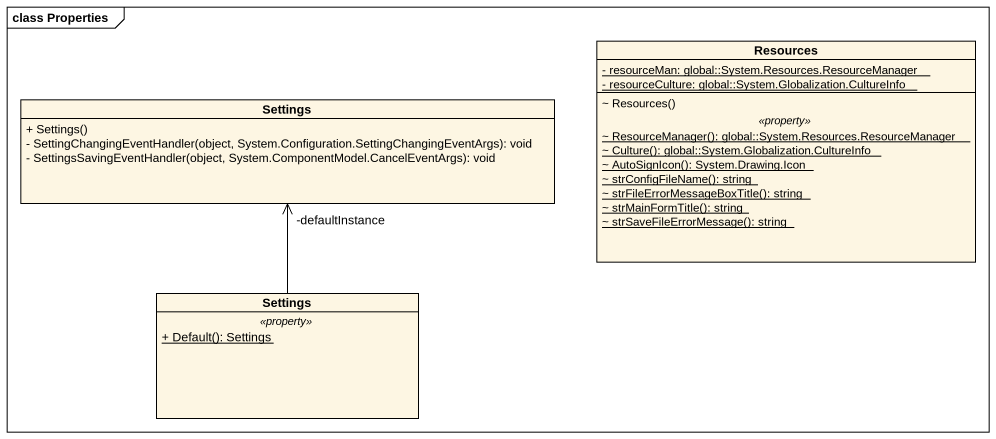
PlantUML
@startuml
mainframe class Properties
hide circle
hide empty members
skinparam classAttributeIconSize 0
class Resources {
  {static} - resourceMan: global::System.Resources.ResourceManager
  {static} - resourceCulture: global::System.Globalization.CultureInfo
  --
  ~ Resources()
  .. <<property>> ..
  {static} ~ ResourceManager(): global::System.Resources.ResourceManager
  {static} ~ Culture(): global::System.Globalization.CultureInfo
  {static} ~ AutoSignIcon(): System.Drawing.Icon
  {static} ~ strConfigFileName(): string
  {static} ~ strFileErrorMessageBoxTitle(): string
  {static} ~ strMainFormTitle(): string
  {static} ~ strSaveFileErrorMessage(): string
}
class Settings {
  + Settings()
  - SettingChangingEventHandler(object, System.Configuration.SettingChangingEventArgs): void
  - SettingsSavingEventHandler(object, System.ComponentModel.CancelEventArgs): void
}
class "Settings" as Settings_2 {
  .. <<property>> ..
  {static} + Default(): Settings
}
Settings_2 -up-> "-defaultInstance" Settings
@enduml
